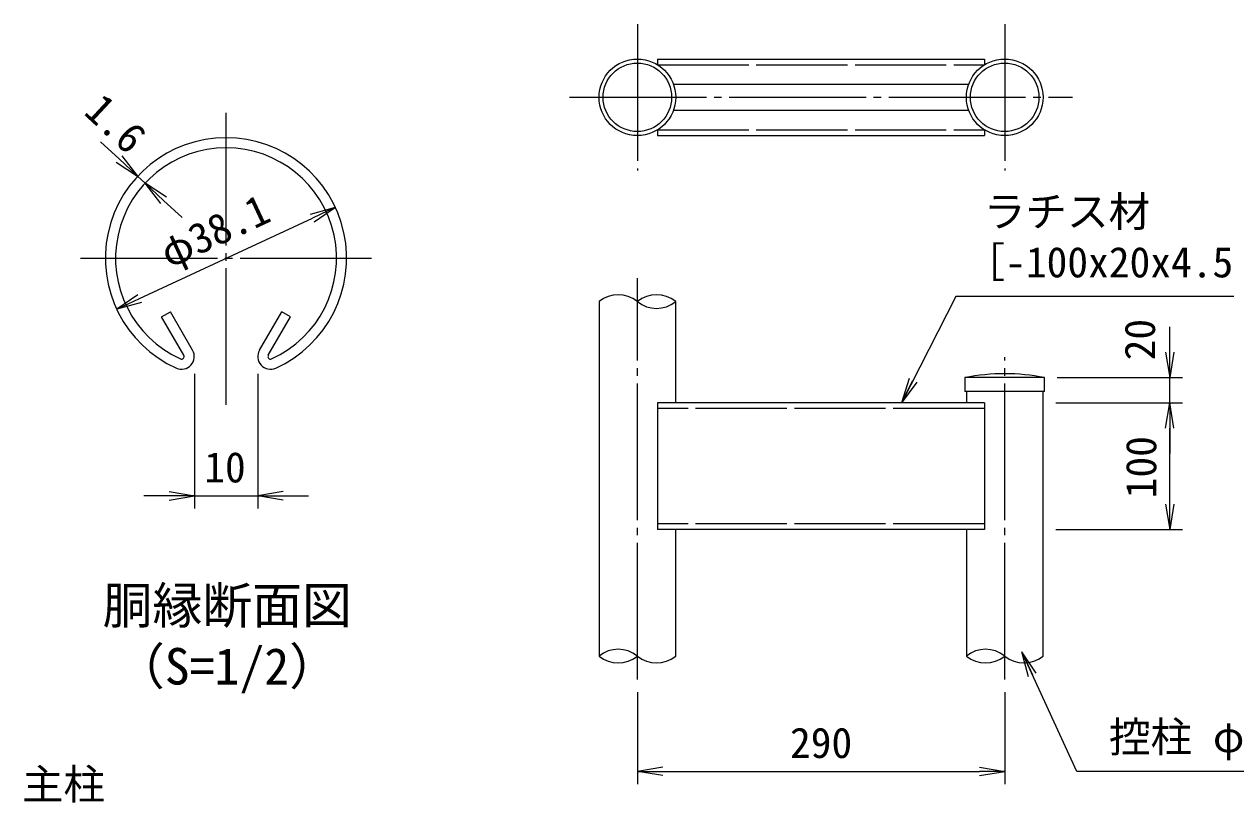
# Model space of a CAD drawing. Units: millimetres, scale not verified, with parts at other scales. Extents: x -10500 to 10500, y -7425 to 7425.
# Drawn here: x 907 to 5689, y -3048 to 27 of the extents above; entities that cross this region are included whole.
import ezdxf
from ezdxf.enums import TextEntityAlignment as Align

# ---------------------------------------------------------------- set-up
doc = ezdxf.new("R2010")
doc.units = ezdxf.units.MM
doc.header["$LTSCALE"] = 30
doc.linetypes.add('LONG_CHAIN', pattern=[21, 18, -1, 1, -1])
doc.linetypes.add('LONG_DASHED2', pattern=[13, 12, -1])
for name, color, linetype, lineweight in [('0-1_D-TTL-TXT', 7, 'Continuous', 9), ('0-2_D-STR-TXT', 7, 'Continuous', 9), ('0-4_D-STR1', 1, 'Continuous', 9), ('0-7_D-BMK', 2, 'LONG_CHAIN', 9), ('0-8_D-STR-DIM', 7, 'Continuous', 9), ('0-9_0', 7, 'Continuous', 9)]:
    doc.layers.add(name, color=color, linetype=linetype, lineweight=lineweight)
doc.styles.add('ＭＳ ゴシック', font='')
doc.styles.get('ＭＳ ゴシック').set_extended_font_data('MS Gothic')

# ---------------------------------------------------------------- blocks, each defined once
blk = doc.blocks.new('_Open')
at = {"layer": '0-9_0'}
blk.add_line((-30, 5), (0, 0), dxfattribs=at)
blk.add_lwpolyline([(-30, -5), (0, 0), (-30, 0)], dxfattribs=at)

msp = doc.modelspace()

# ---------------------------------------------------------------- linework, layer by layer
at = {"layer": '0-2_D-STR-TXT'}
for points in [[(5681.27, -1049.02), (4583.36, -1049.02), (4370.09, -1466.89)], [(6420.09, -2924.35), (5061.15, -2924.35), (4845.48, -2454.33)]]:
    msp.add_lwpolyline(points, dxfattribs=at)
at = {"layer": '0-4_D-STR1', "linetype": 'LONG_DASHED2'}
for p, q in [((3406.14, -132.76), (4697.4, -132.76)), ((3406.14, -390.26), (4697.4, -390.26)), ((4696.77, -1491.17), (3406.77, -1491.17)), ((4696.77, -1946.17), (3406.77, -1946.17))]:
    msp.add_line(p, q, dxfattribs=at)
at = {"layer": '0-4_D-STR1'}
for p, q in [((3406.77, -110.26), (4696.77, -110.26)), ((3406.77, -110.26), (3406.77, -133.15)), ((4696.77, -110.26), (4696.77, -133.15)), ((3469.07, -210.26), (4634.47, -210.26)), ((3469.07, -312.76), (4634.47, -312.76)), ((3406.77, -389.87), (3406.77, -412.76)), ((3406.77, -412.76), (4696.77, -412.76)), ((4696.77, -389.87), (4696.77, -412.76)), ((3175.52, -1068.67), (3175.52, -2468.67)), ((3478.02, -1468.67), (3478.02, -1068.67)), ((1448.57, -1128.71), (1483.3, -1108.66)), ((1536.3, -1280.66), (1448.57, -1128.71)), ((1571.03, -1260.61), (1483.3, -1108.66)), ((1835.24, -1260.61), (1922.97, -1108.66)), ((1869.97, -1280.66), (1957.71, -1128.71)), ((1957.71, -1128.71), (1922.97, -1108.66)), ((4934.02, -1368.67), (4619.52, -1368.67)), ((4619.52, -1368.67), (4619.52, -1423.67)), ((4934.02, -1423.67), (4934.02, -1368.67)), ((4934.02, -1423.67), (4619.52, -1423.67)), ((4625.52, -1423.67), (4625.52, -1468.67)), ((4928.02, -2468.74), (4928.02, -1423.67)), ((4696.77, -1468.67), (3406.77, -1468.67)), ((3406.77, -1468.67), (3406.77, -1968.67)), ((4696.77, -1468.67), (4696.77, -1968.67)), ((4696.77, -1968.67), (3406.77, -1968.67)), ((3478.02, -2468.67), (3478.02, -1968.67)), ((4625.52, -1968.67), (4625.52, -2468.67))]:
    msp.add_line(p, q, dxfattribs=at)
for centre, radius in [((3326.77, -261.51), 151.25), ((3326.77, -261.51), 135.25), ((4776.77, -261.51), 151.25), ((4776.77, -261.51), 135.25)]:
    msp.add_circle(centre, radius, dxfattribs=at)
for centre, radius, start, end in [((1703.14, -897.39), 476.25, 294.32478, 245.67522), ((1703.14, -897.39), 436.14, 294.32478, 245.67522), ((1527.61, -1285.68), 50.13, 245.67522, 30), ((1527.61, -1285.68), 10.03, 245.67522, 30), ((1878.66, -1285.68), 50.13, 150, 294.32478), ((1878.66, -1285.68), 10.03, 150, 294.32478), ((4776.77, -2174.82), 821.34, 78.96219, 101.03781)]:
    msp.add_arc(centre, radius, start, end, dxfattribs=at)
at = {"layer": '0-7_D-BMK'}
for p, q in [((3326.77, 27.16), (3326.77, -550.19)), ((4776.77, 27.16), (4776.77, -550.19)), ((3059.38, -261.51), (5044.16, -261.51)), ((1703.14, -1476.92), (1703.14, -323.04)), ((1128.79, -897.39), (2277.49, -897.39)), ((3326.77, -2561.65), (3326.77, -975.37)), ((4776.77, -2561.65), (4776.77, -1288.67))]:
    msp.add_line(p, q, dxfattribs=at)
at = {"layer": '0-8_D-STR-DIM'}
for p, q in [((1280.92, -505.22), (1207.65, -437.16)), ((1383.57, -600.57), (1354.19, -573.27)), ((1320.16, -609.91), (1320.46, -609.91)), ((1349.55, -637.2), (1349.85, -637.2)), ((1456.84, -668.62), (1530.11, -736.68)), ((1362.13, -1056.39), (2044.14, -738.39)), ((5428.02, -1268.67), (5428.02, -1168.67)), ((1578.14, -1353.81), (1578.14, -1885.81)), ((1828.14, -1353.81), (1828.14, -1885.81)), ((4984.02, -1368.67), (5478.02, -1368.67)), ((5428.02, -1468.67), (5428.02, -1368.67)), ((4978.02, -1468.67), (5478.02, -1468.67)), ((4978.02, -1468.67), (5478.02, -1468.67)), ((5428.02, -1568.67), (5428.02, -1668.67)), ((5428.02, -1868.67), (5428.02, -1568.67)), ((1478.14, -1835.81), (1378.14, -1835.81)), ((1578.14, -1835.81), (1828.14, -1835.81)), ((1928.14, -1835.81), (2028.14, -1835.81)), ((4978.02, -1968.67), (5478.02, -1968.67)), ((3326.77, -2611.65), (3326.77, -2974.35)), ((4776.77, -2611.65), (4776.77, -2974.35)), ((3426.77, -2924.35), (4676.77, -2924.35))]:
    msp.add_line(p, q, dxfattribs=at)
for centre, radius, start, end in [((3251.14, -1161.98), 120.11, 50.97549, 129.02451), ((3402.39, -1161.98), 120.11, 50.97549, 129.02451), ((3402.39, -975.37), 120.11, 230.97549, 309.02451), ((3251.14, -2562.03), 120.15, 50.9915, 129.0085), ((3251.14, -2375.31), 120.15, 230.9915, 309.0085), ((3402.39, -2375.37), 120.11, 230.97547, 309.02453), ((4701.14, -2562.03), 120.15, 50.9915, 129.0085), ((4701.14, -2375.31), 120.15, 230.9915, 309.0085), ((4852.39, -2375.37), 120.11, 230.97547, 309.02453)]:
    msp.add_arc(centre, radius, start, end, dxfattribs=at)

# ---------------------------------------------------------------- block references
at = {"layer": '0-2_D-STR-TXT', "xscale": 3.333333, "yscale": 3.333333}
for p, rotation in [((4369.18, -1468.67), 242.96205), ((4844.65, -2452.51), 114.64756)]:
    msp.add_blockref('_Open', p, dxfattribs=dict(at, rotation=rotation))
at = {"layer": '0-8_D-STR-DIM', "xscale": 3.333333, "yscale": 3.333333}
for p, rotation in [((1354.19, -573.27), 317.11285), ((1383.57, -600.57), 137.11285), ((2134.77, -696.13), 24.99865), ((1271.5, -1098.65), 204.99865), ((5428.02, -1368.67), 270), ((5428.02, -1468.67), 90), ((5428.02, -1468.67), 90), ((1828.14, -1835.81), 180), ((5428.02, -1968.67), 270), ((3326.77, -2924.35), 180)]:
    msp.add_blockref('_Open', p, dxfattribs=dict(at, rotation=rotation))
for p in [(1578.14, -1835.81), (4776.77, -2924.35)]:
    msp.add_blockref('_Open', p, dxfattribs=at)

# ---------------------------------------------------------------- texts
at = {"layer": '0-1_D-TTL-TXT', "style": 'ＭＳ ゴシック'}
for s, p in [('胴縁断面図', (1215.83, -2384)), ('（S=1/2）', (1264.56, -2624.47))]:
    msp.add_text(s, height=144.3, dxfattribs=at).set_placement(p, align=Align.BOTTOM_LEFT)
at = {"layer": '0-2_D-STR-TXT', "style": 'ＭＳ ゴシック'}
for s, p in [('ラチス材', (4694.74, -808.99)), ('［-100x20x4.5', (4614.45, -1008.99)), ('控柱 φ60.5x2.3', (5188.46, -2884.32)), ('主柱', (897.32, -3071.39))]:
    msp.add_text(s, height=120.3, dxfattribs=at).set_placement(p, align=Align.BOTTOM_LEFT)
at = {"layer": '0-8_D-STR-DIM', "style": 'ＭＳ ゴシック'}
for s, rotation, p in [('1.6', 317.113, (1112.22, -351.57)), ('φ38.1', 24.999, (1493.8, -971.87)), ('20', 90, (5406.36, -1300.55)), ('100', 90, (5411.15, -1845.3))]:
    msp.add_text(s, height=120.3, rotation=rotation, dxfattribs=at).set_placement(p, align=Align.BOTTOM_LEFT)
for s, p in [('10', (1617.14, -1818.94)), ('290', (3929.27, -2907.48))]:
    msp.add_text(s, height=120.3, dxfattribs=at).set_placement(p, align=Align.BOTTOM_LEFT)

doc.saveas('drawing.dxf')
